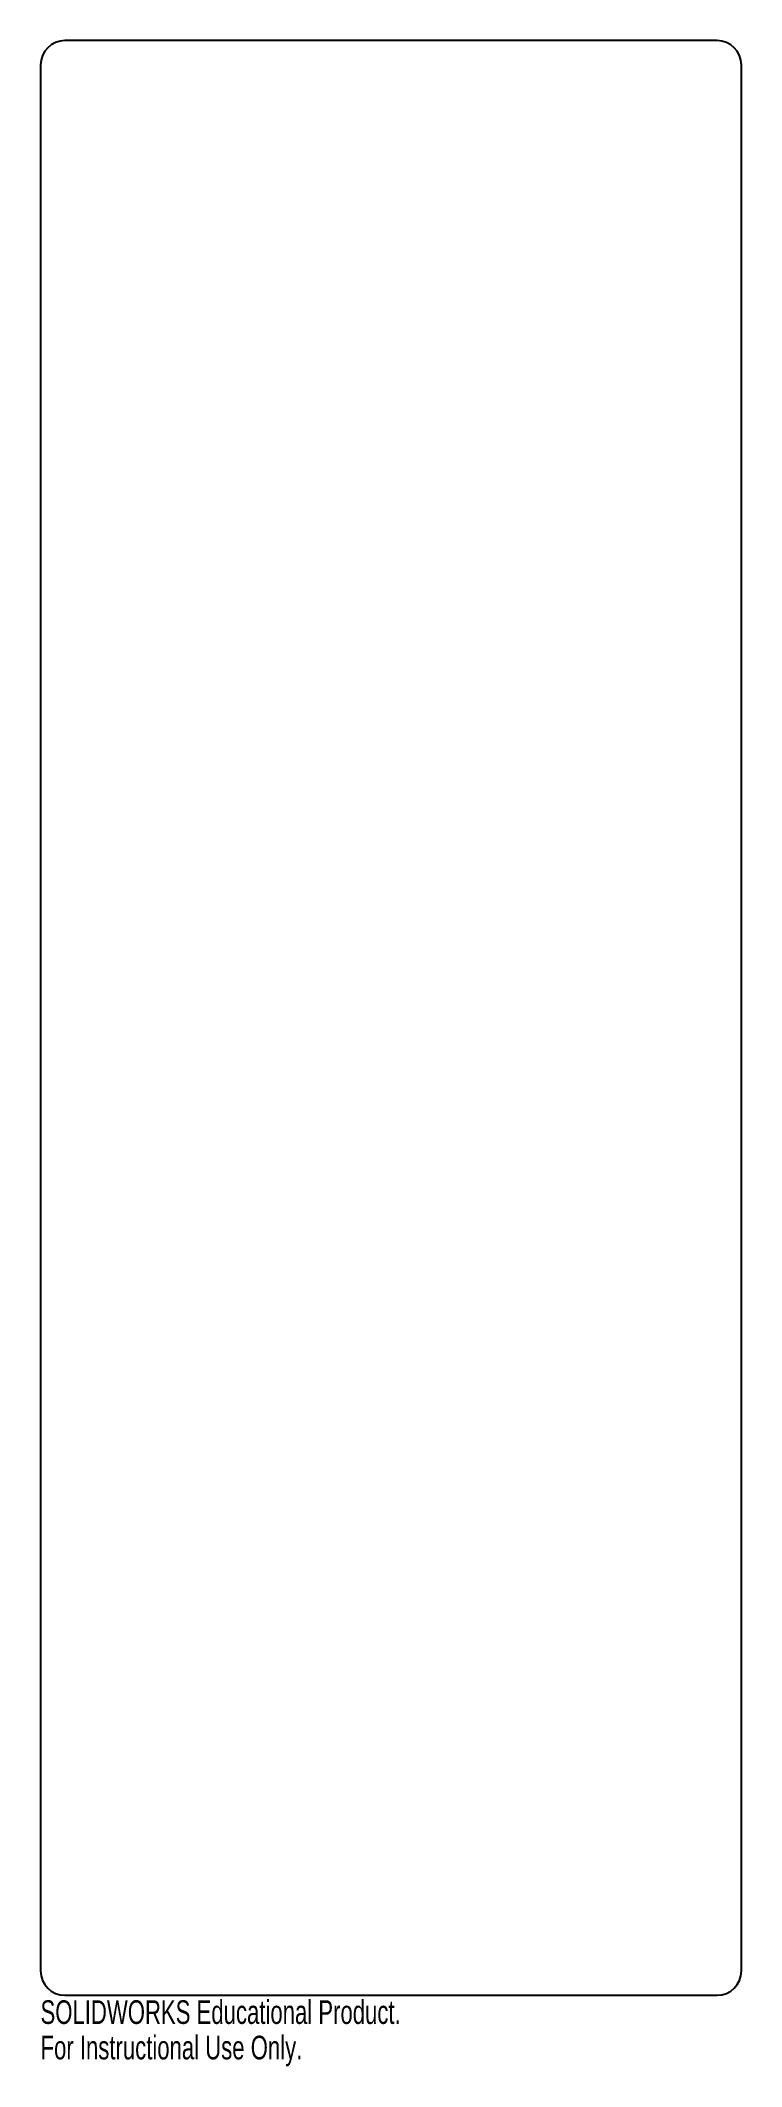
# Model space of a CAD drawing. Header units: millimetres. Extents: x 0 to 143, y -15 to 400.
import ezdxf

# ---------------------------------------------------------------- set-up
doc = ezdxf.new("R2010")
doc.units = ezdxf.units.MM
doc.styles.add('SLDTEXTSTYLE0', font='TXT', dxfattribs={"width": 0.7})

msp = doc.modelspace()

# ---------------------------------------------------------------- linework, layer by layer
at = {"color": 7, "linetype": 'Continuous', "lineweight": 25}
for p, q in [((138.4, 400), (5, 400)), ((0, 395), (0, 5)), ((143.4, 5), (143.4, 395)), ((5, 0), (138.4, 0))]:
    msp.add_line(p, q, dxfattribs=at)
for centre, start, end in [((5, 395), 90, 180), ((138.4, 395), 0, 90), ((5, 5), 180, 270), ((138.4, 5), 270, 0)]:
    msp.add_arc(centre, 5, start, end, dxfattribs=at)

# ---------------------------------------------------------------- texts
at = {"color": 7, "linetype": 'Continuous', "char_height": 4.8336, "attachment_point": 1, "style": 'SLDTEXTSTYLE0'}
for s, insert in [('SOLIDWORKS Educational Product.', (0, -1.02)), ('For Instructional Use Only.', (0, -8.27))]:
    msp.add_mtext(s, dxfattribs=dict(at, insert=insert))

doc.saveas('drawing.dxf')
